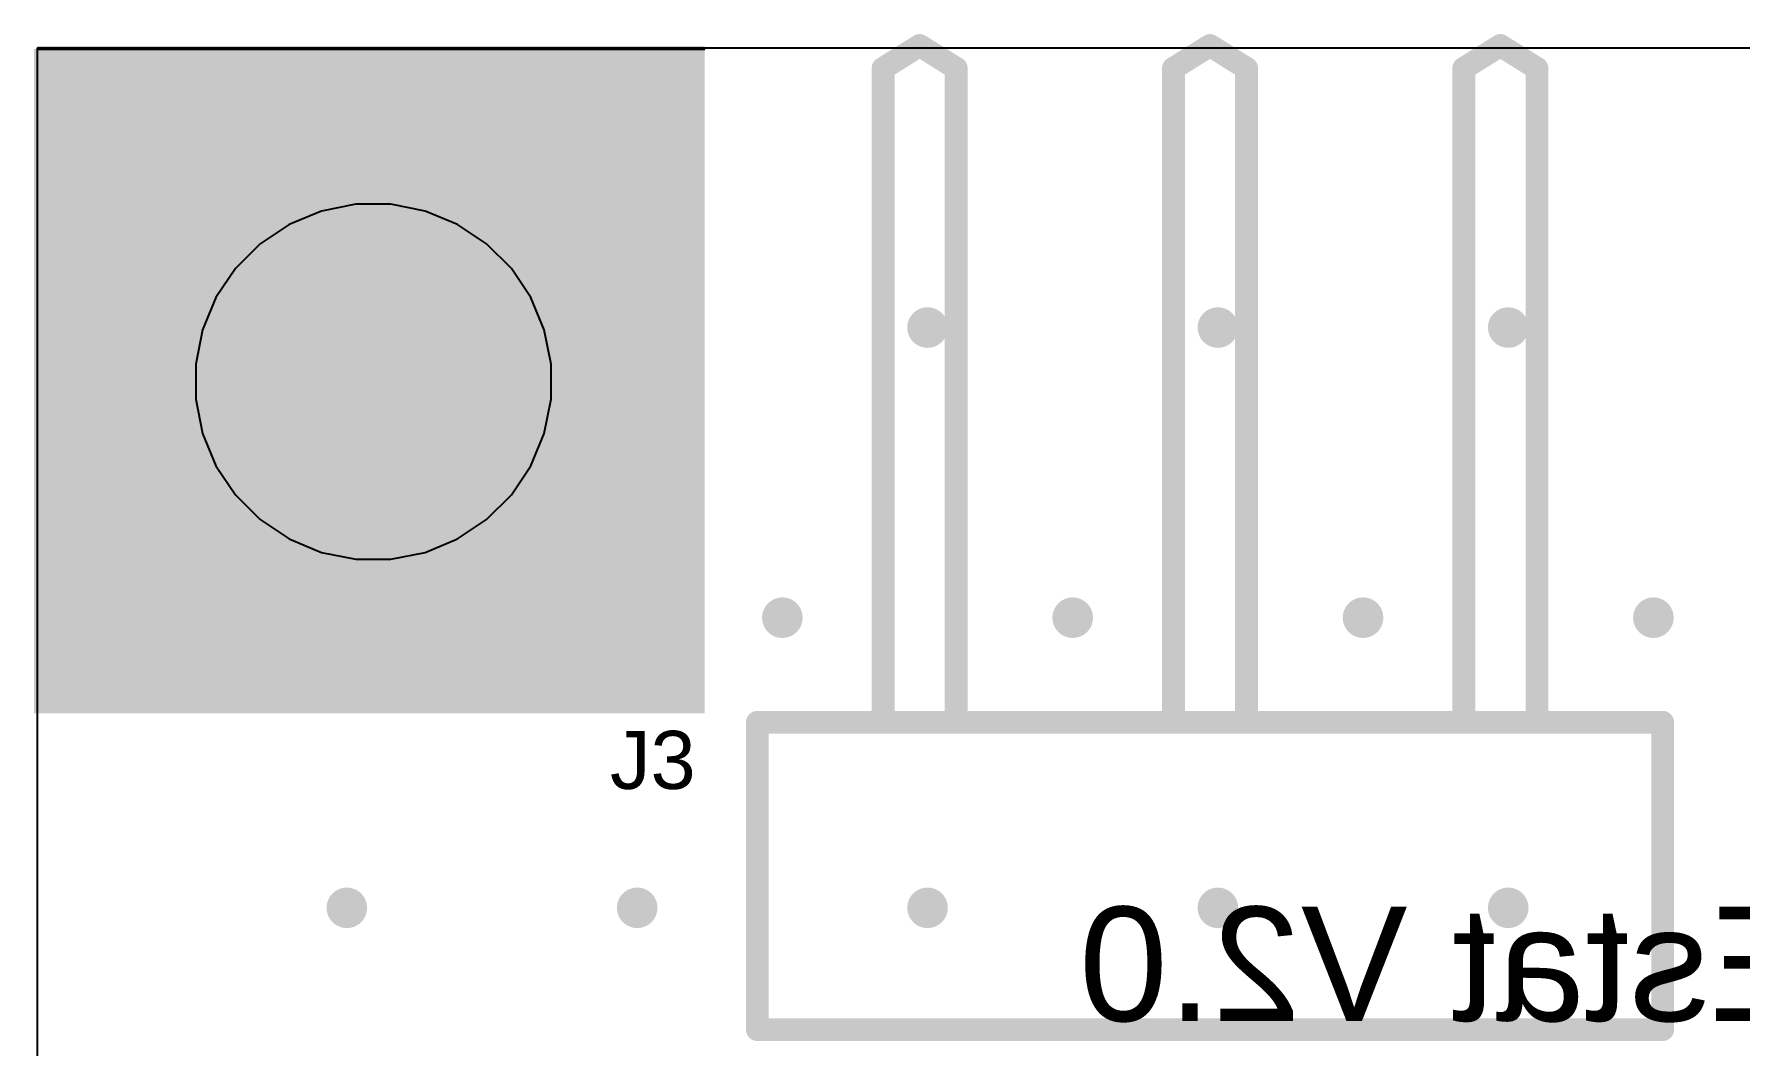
# Model space of a CAD drawing. Header units: millimetres. Extents: x -0.01 to 1.18, y 0.02 to 2.01.
# Drawn here: x -0.005 to 0.583, y 1.661 to 2.01 of the extents above; entities that cross this region are included whole.
import ezdxf

# ---------------------------------------------------------------- set-up
doc = ezdxf.new("R2010")
doc.units = ezdxf.units.MM
doc.header["$MEASUREMENT"] = 0
for name, color, linetype in [('BottomLayer', 5, 'Continuous'), ('BottomOverlay', 54, 'Continuous'), ('MultiLayer', 9, 'Continuous'), ('PadHoleLayer', 156, 'Continuous'), ('TopLayer', 1, 'Continuous'), ('TopOverlay', 2, 'Continuous'), ('ViaHoleLayer', 16, 'Continuous')]:
    doc.layers.add(name, color=color, linetype=linetype)
doc.styles.add('Arial', font='arial.ttf', dxfattribs={"height": 0.2})

# ---------------------------------------------------------------- blocks, each defined once
blk = doc.blocks.new('61300311021_21')
at = {"layer": 'BottomLayer'}
h = blk.add_hatch(color=5, dxfattribs=at)
edge = h.paths.add_edge_path()
edge.add_arc((-0.1, 0.10906), 0.03248, 0, 360)
h = blk.add_hatch(color=5, dxfattribs=at)
edge = h.paths.add_edge_path()
edge.add_arc((0, 0.10906), 0.03248, 0, 360)
blk.add_hatch(color=5, dxfattribs=at).paths.add_polyline_path([(0.06752, 0.14154), (0.13248, 0.14154), (0.13248, 0.07657), (0.06752, 0.07657)])
at = {"layer": 'MultiLayer'}
h = blk.add_hatch(color=9, dxfattribs=at)
edge = h.paths.add_edge_path()
edge.add_arc((-0.1, 0.10906), 0.03248, 0, 360)
h = blk.add_hatch(color=9, dxfattribs=at)
edge = h.paths.add_edge_path()
edge.add_arc((0, 0.10906), 0.03248, 0, 360)
blk.add_hatch(color=9, dxfattribs=at).paths.add_polyline_path([(0.06752, 0.14154), (0.13248, 0.14154), (0.13248, 0.07657), (0.06752, 0.07657)])
at = {"layer": 'PadHoleLayer'}
h = blk.add_hatch(color=156, dxfattribs=at)
edge = h.paths.add_edge_path()
edge.add_arc((-0.1, 0.10906), 0.02165, 0, 360)
h = blk.add_hatch(color=156, dxfattribs=at)
edge = h.paths.add_edge_path()
edge.add_arc((0, 0.10906), 0.02165, 0, 360)
h = blk.add_hatch(color=156, dxfattribs=at)
edge = h.paths.add_edge_path()
edge.add_arc((0.1, 0.10906), 0.02165, 0, 360)
at = {"layer": 'TopLayer'}
h = blk.add_hatch(color=1, dxfattribs=at)
edge = h.paths.add_edge_path()
edge.add_arc((-0.1, 0.10906), 0.03248, 0, 360)
h = blk.add_hatch(color=1, dxfattribs=at)
edge = h.paths.add_edge_path()
edge.add_arc((0, 0.10906), 0.03248, 0, 360)
blk.add_hatch(color=1, dxfattribs=at).paths.add_polyline_path([(0.06752, 0.14154), (0.13248, 0.14154), (0.13248, 0.07657), (0.06752, 0.07657)])
at = {"layer": 'TopOverlay', "const_width": 0.00787}
for points in [[(-0.15591, 0.05295), (-0.15591, -0.05295)], [(0.15591, 0.05295), (-0.15591, 0.05295)], [(0.15591, 0.05295), (0.15591, -0.05295)], [(0.15591, -0.05295), (-0.15591, -0.05295)], [(-0.1126, -0.05295), (-0.1126, -0.27835)], [(-0.0874, -0.05295), (-0.0874, -0.27835)], [(-0.0126, -0.05295), (-0.0126, -0.27835)], [(0.0126, -0.05295), (0.0126, -0.27835)], [(0.0874, -0.05295), (0.0874, -0.27835)], [(0.1126, -0.05295), (0.1126, -0.27835)], [(-0.1, -0.28622), (-0.1126, -0.27835)], [(-0.0874, -0.27835), (-0.1, -0.28622)], [(0, -0.28622), (-0.0126, -0.27835)], [(0.0126, -0.27835), (0, -0.28622)], [(0.1, -0.28622), (0.0874, -0.27835)], [(0.1126, -0.27835), (0.1, -0.28622)]]:
    blk.add_lwpolyline(points, dxfattribs=at)
at = {"layer": 'TopOverlay', "const_width": 0.00394}
for points in [[(-0.15787, 0.05295, 1), (-0.15394, 0.05295, 1)], [(-0.15787, 0.05295, 1), (-0.15394, 0.05295, 1)], [(0.15394, 0.05295, 1), (0.15787, 0.05295, 1)], [(0.15394, 0.05295, 1), (0.15787, 0.05295, 1)], [(-0.15787, -0.05295, 1), (-0.15394, -0.05295, 1)], [(-0.15787, -0.05295, 1), (-0.15394, -0.05295, 1)], [(-0.11457, -0.05295, 1), (-0.11063, -0.05295, 1)], [(-0.08937, -0.05295, 1), (-0.08543, -0.05295, 1)], [(-0.01457, -0.05295, 1), (-0.01063, -0.05295, 1)], [(0.01063, -0.05295, 1), (0.01457, -0.05295, 1)], [(0.08543, -0.05295, 1), (0.08937, -0.05295, 1)], [(0.11063, -0.05295, 1), (0.11457, -0.05295, 1)], [(0.15394, -0.05295, 1), (0.15787, -0.05295, 1)], [(0.15394, -0.05295, 1), (0.15787, -0.05295, 1)], [(-0.11457, -0.27835, 1), (-0.11063, -0.27835, 1)], [(-0.11457, -0.27835, 1), (-0.11063, -0.27835, 1)], [(-0.08937, -0.27835, 1), (-0.08543, -0.27835, 1)], [(-0.08937, -0.27835, 1), (-0.08543, -0.27835, 1)], [(-0.01457, -0.27835, 1), (-0.01063, -0.27835, 1)], [(-0.01457, -0.27835, 1), (-0.01063, -0.27835, 1)], [(0.01063, -0.27835, 1), (0.01457, -0.27835, 1)], [(0.01063, -0.27835, 1), (0.01457, -0.27835, 1)], [(0.08543, -0.27835, 1), (0.08937, -0.27835, 1)], [(0.08543, -0.27835, 1), (0.08937, -0.27835, 1)], [(0.11063, -0.27835, 1), (0.11457, -0.27835, 1)], [(0.11063, -0.27835, 1), (0.11457, -0.27835, 1)], [(-0.10197, -0.28622, 1), (-0.09803, -0.28622, 1)], [(-0.10197, -0.28622, 1), (-0.09803, -0.28622, 1)], [(-0.00197, -0.28622, 1), (0.00197, -0.28622, 1)], [(-0.00197, -0.28622, 1), (0.00197, -0.28622, 1)], [(0.09803, -0.28622, 1), (0.10197, -0.28622, 1)], [(0.09803, -0.28622, 1), (0.10197, -0.28622, 1)]]:
    blk.add_lwpolyline(points, format="xyb", close=True, dxfattribs=at)

msp = doc.modelspace()

# ---------------------------------------------------------------- hatches: boundary and pattern name
at = {"layer": 'BottomLayer'}
h = msp.add_hatch(color=5, dxfattribs=at)
edge = h.paths.add_edge_path()
edge.add_arc((0.11185, 1.89035), 0.05118, 0, 360)
h = msp.add_hatch(color=5, dxfattribs=at)
edge = h.paths.add_edge_path()
edge.add_arc((0.30271, 1.90902), 0.007, 0, 360)
h = msp.add_hatch(color=5, dxfattribs=at)
edge = h.paths.add_edge_path()
edge.add_arc((0.40271, 1.90902), 0.007, 0, 360)
h = msp.add_hatch(color=5, dxfattribs=at)
edge = h.paths.add_edge_path()
edge.add_arc((0.50271, 1.90902), 0.007, 0, 360)
h = msp.add_hatch(color=5, dxfattribs=at)
edge = h.paths.add_edge_path()
edge.add_arc((0.25271, 1.80902), 0.007, 0, 360)
h = msp.add_hatch(color=5, dxfattribs=at)
edge = h.paths.add_edge_path()
edge.add_arc((0.35271, 1.80902), 0.007, 0, 360)
h = msp.add_hatch(color=5, dxfattribs=at)
edge = h.paths.add_edge_path()
edge.add_arc((0.45271, 1.80902), 0.007, 0, 360)
h = msp.add_hatch(color=5, dxfattribs=at)
edge = h.paths.add_edge_path()
edge.add_arc((0.55271, 1.80902), 0.007, 0, 360)
h = msp.add_hatch(color=5, dxfattribs=at)
edge = h.paths.add_edge_path()
edge.add_arc((0.10271, 1.70902), 0.007, 0, 360)
h = msp.add_hatch(color=5, dxfattribs=at)
edge = h.paths.add_edge_path()
edge.add_arc((0.20271, 1.70902), 0.007, 0, 360)
h = msp.add_hatch(color=5, dxfattribs=at)
edge = h.paths.add_edge_path()
edge.add_arc((0.30271, 1.70902), 0.007, 0, 360)
h = msp.add_hatch(color=5, dxfattribs=at)
edge = h.paths.add_edge_path()
edge.add_arc((0.40271, 1.70902), 0.007, 0, 360)
h = msp.add_hatch(color=5, dxfattribs=at)
edge = h.paths.add_edge_path()
edge.add_arc((0.50271, 1.70902), 0.007, 0, 360)
at = {"layer": 'MultiLayer'}
h = msp.add_hatch(color=9, dxfattribs=at)
edge = h.paths.add_edge_path()
edge.add_arc((0.11185, 1.89035), 0.05118, 0, 360)
at = {"layer": 'PadHoleLayer'}
h = msp.add_hatch(color=156, dxfattribs=at)
edge = h.paths.add_edge_path()
edge.add_arc((0.11185, 1.89035), 0.05118, 0, 360)
at = {"layer": 'TopLayer'}
for points in [[(-0.005, 1.776), (0.226, 1.776), (0.226, 2.005), (-0.005, 2.005)], [(-0.004, 2.005), (0.226, 2.005), (0.226, 2.006), (-0.004, 2.006)]]:
    msp.add_hatch(color=1, dxfattribs=at).paths.add_polyline_path(points)
h = msp.add_hatch(color=1, dxfattribs=at)
edge = h.paths.add_edge_path()
edge.add_arc((0.11185, 1.89035), 0.05118, 0, 360)
h = msp.add_hatch(color=1, dxfattribs=at)
edge = h.paths.add_edge_path()
edge.add_arc((0.30271, 1.90902), 0.007, 0, 360)
h = msp.add_hatch(color=1, dxfattribs=at)
edge = h.paths.add_edge_path()
edge.add_arc((0.40271, 1.90902), 0.007, 0, 360)
h = msp.add_hatch(color=1, dxfattribs=at)
edge = h.paths.add_edge_path()
edge.add_arc((0.50271, 1.90902), 0.007, 0, 360)
h = msp.add_hatch(color=1, dxfattribs=at)
edge = h.paths.add_edge_path()
edge.add_arc((0.25271, 1.80902), 0.007, 0, 360)
h = msp.add_hatch(color=1, dxfattribs=at)
edge = h.paths.add_edge_path()
edge.add_arc((0.35271, 1.80902), 0.007, 0, 360)
h = msp.add_hatch(color=1, dxfattribs=at)
edge = h.paths.add_edge_path()
edge.add_arc((0.45271, 1.80902), 0.007, 0, 360)
h = msp.add_hatch(color=1, dxfattribs=at)
edge = h.paths.add_edge_path()
edge.add_arc((0.55271, 1.80902), 0.007, 0, 360)
h = msp.add_hatch(color=1, dxfattribs=at)
edge = h.paths.add_edge_path()
edge.add_arc((0.10271, 1.70902), 0.007, 0, 360)
h = msp.add_hatch(color=1, dxfattribs=at)
edge = h.paths.add_edge_path()
edge.add_arc((0.20271, 1.70902), 0.007, 0, 360)
h = msp.add_hatch(color=1, dxfattribs=at)
edge = h.paths.add_edge_path()
edge.add_arc((0.30271, 1.70902), 0.007, 0, 360)
h = msp.add_hatch(color=1, dxfattribs=at)
edge = h.paths.add_edge_path()
edge.add_arc((0.40271, 1.70902), 0.007, 0, 360)
h = msp.add_hatch(color=1, dxfattribs=at)
edge = h.paths.add_edge_path()
edge.add_arc((0.50271, 1.70902), 0.007, 0, 360)
at = {"layer": 'ViaHoleLayer'}
h = msp.add_hatch(color=16, dxfattribs=at)
edge = h.paths.add_edge_path()
edge.add_arc((0.30271, 1.90902), 0.005, 0, 360)
h = msp.add_hatch(color=16, dxfattribs=at)
edge = h.paths.add_edge_path()
edge.add_arc((0.40271, 1.90902), 0.005, 0, 360)
h = msp.add_hatch(color=16, dxfattribs=at)
edge = h.paths.add_edge_path()
edge.add_arc((0.50271, 1.90902), 0.005, 0, 360)
h = msp.add_hatch(color=16, dxfattribs=at)
edge = h.paths.add_edge_path()
edge.add_arc((0.25271, 1.80902), 0.005, 0, 360)
h = msp.add_hatch(color=16, dxfattribs=at)
edge = h.paths.add_edge_path()
edge.add_arc((0.35271, 1.80902), 0.005, 0, 360)
h = msp.add_hatch(color=16, dxfattribs=at)
edge = h.paths.add_edge_path()
edge.add_arc((0.45271, 1.80902), 0.005, 0, 360)
h = msp.add_hatch(color=16, dxfattribs=at)
edge = h.paths.add_edge_path()
edge.add_arc((0.55271, 1.80902), 0.005, 0, 360)
h = msp.add_hatch(color=16, dxfattribs=at)
edge = h.paths.add_edge_path()
edge.add_arc((0.10271, 1.70902), 0.005, 0, 360)
h = msp.add_hatch(color=16, dxfattribs=at)
edge = h.paths.add_edge_path()
edge.add_arc((0.20271, 1.70902), 0.005, 0, 360)
h = msp.add_hatch(color=16, dxfattribs=at)
edge = h.paths.add_edge_path()
edge.add_arc((0.30271, 1.70902), 0.005, 0, 360)
h = msp.add_hatch(color=16, dxfattribs=at)
edge = h.paths.add_edge_path()
edge.add_arc((0.40271, 1.70902), 0.005, 0, 360)
h = msp.add_hatch(color=16, dxfattribs=at)
edge = h.paths.add_edge_path()
edge.add_arc((0.50271, 1.70902), 0.005, 0, 360)

# ---------------------------------------------------------------- linework, layer by layer
at = {"layer": 'BottomLayer'}
for p, q in [((-0.00379, 1.0592), (-0.00379, 2.00542)), ((-0.00379, 2.00542), (1.17731, 2.00542)), ((0.10582, 1.95154), (0.094, 1.94918)), ((0.11788, 1.95154), (0.10582, 1.95154)), ((0.1297, 1.94918), (0.11788, 1.95154)), ((0.094, 1.94918), (0.08287, 1.94457)), ((0.14083, 1.94457), (0.1297, 1.94918)), ((0.08287, 1.94457), (0.07285, 1.93788)), ((0.15085, 1.93788), (0.14083, 1.94457)), ((0.07285, 1.93788), (0.06433, 1.92936)), ((0.15937, 1.92936), (0.15085, 1.93788)), ((0.06433, 1.92936), (0.05763, 1.91933)), ((0.16607, 1.91933), (0.15937, 1.92936)), ((0.05763, 1.91933), (0.05302, 1.9082)), ((0.17068, 1.9082), (0.16607, 1.91933)), ((0.05302, 1.9082), (0.05067, 1.89638)), ((0.17303, 1.89638), (0.17068, 1.9082)), ((0.05067, 1.89638), (0.05067, 1.88433)), ((0.17303, 1.88433), (0.17303, 1.89638)), ((0.05067, 1.88433), (0.05302, 1.87251)), ((0.17068, 1.87251), (0.17303, 1.88433)), ((0.05302, 1.87251), (0.05763, 1.86137)), ((0.16607, 1.86137), (0.17068, 1.87251)), ((0.05763, 1.86137), (0.06433, 1.85135)), ((0.15937, 1.85135), (0.16607, 1.86137)), ((0.06433, 1.85135), (0.07285, 1.84283)), ((0.15085, 1.84283), (0.15937, 1.85135)), ((0.07285, 1.84283), (0.08287, 1.83614)), ((0.14083, 1.83614), (0.15085, 1.84283)), ((0.08287, 1.83614), (0.094, 1.83152)), ((0.1297, 1.83152), (0.14083, 1.83614)), ((0.094, 1.83152), (0.10582, 1.82917)), ((0.10582, 1.82917), (0.11788, 1.82917)), ((0.11788, 1.82917), (0.1297, 1.83152))]:
    msp.add_line(p, q, dxfattribs=at)
at = {"layer": 'TopLayer'}
for p, q in [((-0.00379, 1.0602), (-0.00379, 2.005)), ((-0.00379, 2.005), (0.226, 2.005)), ((0.226, 2.005), (0.226, 2.00542)), ((0.226, 2.00542), (1.17731, 2.00542)), ((0.10582, 1.95154), (0.094, 1.94918)), ((0.11788, 1.95154), (0.10582, 1.95154)), ((0.1297, 1.94918), (0.11788, 1.95154)), ((0.094, 1.94918), (0.08287, 1.94457)), ((0.14083, 1.94457), (0.1297, 1.94918)), ((0.08287, 1.94457), (0.07285, 1.93788)), ((0.15085, 1.93788), (0.14083, 1.94457)), ((0.07285, 1.93788), (0.06433, 1.92936)), ((0.15937, 1.92936), (0.15085, 1.93788)), ((0.06433, 1.92936), (0.05763, 1.91933)), ((0.16607, 1.91933), (0.15937, 1.92936)), ((0.05763, 1.91933), (0.05302, 1.9082)), ((0.17068, 1.9082), (0.16607, 1.91933)), ((0.05302, 1.9082), (0.05067, 1.89638)), ((0.17303, 1.89638), (0.17068, 1.9082)), ((0.05067, 1.89638), (0.05067, 1.88433)), ((0.17303, 1.88433), (0.17303, 1.89638)), ((0.05067, 1.88433), (0.05302, 1.87251)), ((0.17068, 1.87251), (0.17303, 1.88433)), ((0.05302, 1.87251), (0.05763, 1.86137)), ((0.16607, 1.86137), (0.17068, 1.87251)), ((0.05763, 1.86137), (0.06433, 1.85135)), ((0.15937, 1.85135), (0.16607, 1.86137)), ((0.06433, 1.85135), (0.07285, 1.84283)), ((0.15085, 1.84283), (0.15937, 1.85135)), ((0.07285, 1.84283), (0.08287, 1.83614)), ((0.14083, 1.83614), (0.15085, 1.84283)), ((0.08287, 1.83614), (0.094, 1.83152)), ((0.1297, 1.83152), (0.14083, 1.83614)), ((0.094, 1.83152), (0.10582, 1.82917)), ((0.10582, 1.82917), (0.11788, 1.82917)), ((0.11788, 1.82917), (0.1297, 1.83152))]:
    msp.add_line(p, q, dxfattribs=at)

# ---------------------------------------------------------------- block references
at = {"rotation": 180}
msp.add_blockref('61300311021_21', (0.4, 1.72), dxfattribs=at)

# ---------------------------------------------------------------- texts
at = {"layer": 'BottomOverlay', "style": 'Arial', "text_generation_flag": 2}
msp.add_text('ACEstat V2.0', height=0.0393701, dxfattribs=at).set_placement((0.685, 1.67))
at = {"layer": 'TopOverlay', "style": 'Arial'}
msp.add_text('J3', height=0.02, dxfattribs=at).set_placement((0.19334, 1.75))

doc.saveas('drawing.dxf')
